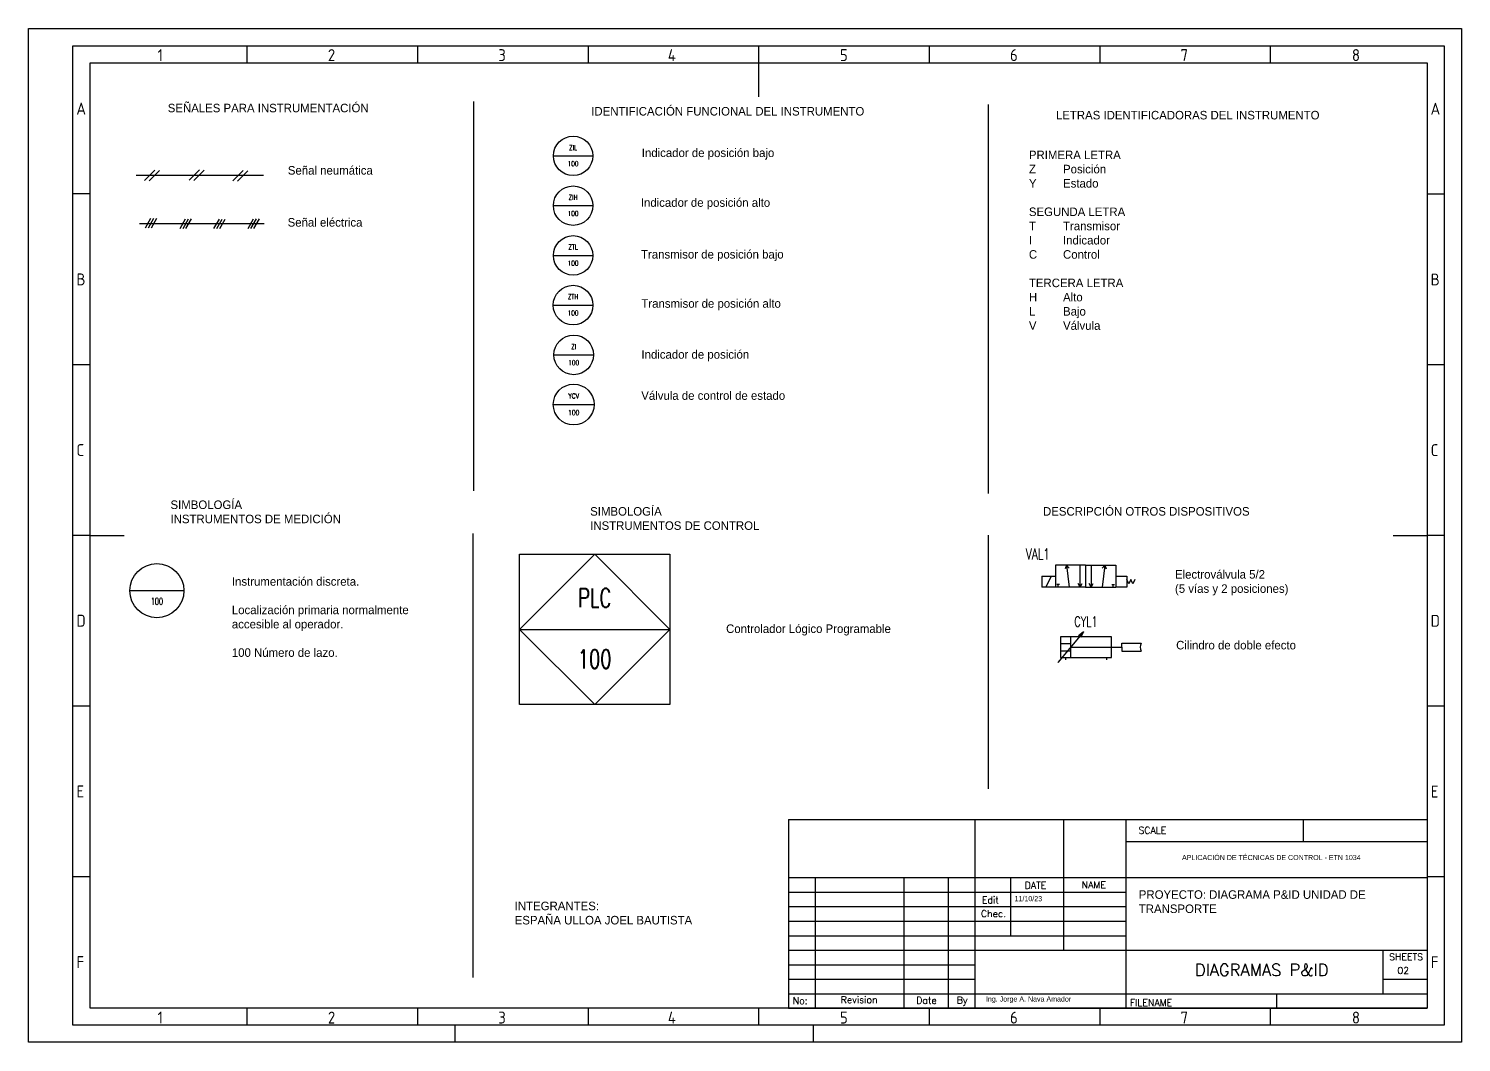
# Model space of a CAD drawing. Header units: millimetres. Extents: x 0 to 971, y -1 to 297.
# Drawn here: x 551.4 to 971.4, y -1.5 to 295.5 of the extents above; entities that cross this region are included whole.
import ezdxf
from ezdxf.enums import TextEntityAlignment as Align

# ---------------------------------------------------------------- set-up
doc = ezdxf.new("R2010")
doc.units = ezdxf.units.MM
doc.header["$LTSCALE"] = 6
for name, color, linetype in [('025', 1, 'Continuous'), ('035', 5, 'Continuous'), ('07', 7, 'Continuous'), ('RED_2.5mm^2', 1, 'Continuous'), ('SYMS', 7, 'Continuous'), ('TAGS', 51, 'Continuous')]:
    doc.layers.add(name, color=color, linetype=linetype)
doc.styles.add('ISO Proportional', font='isocp.shx')
doc.styles.add('WD', font='romans.shx')

# ---------------------------------------------------------------- blocks, each defined once
blk = doc.blocks.new('IEC_border_a3')
at = {"layer": '035'}
for p, q in [((64, 292), (64, 287)), ((114, 292), (114, 287)), ((164, 292), (164, 287)), ((214, 292), (214, 287)), ((264, 292), (264, 287)), ((314, 292), (314, 287)), ((364, 292), (364, 287)), ((17.97, 248.58), (12.98, 248.58)), ((414.97, 248.54), (409.98, 248.54)), ((17.98, 198.54), (13, 198.54)), ((414.98, 198.5), (410, 198.5)), ((17.98, 148.54), (13, 148.54)), ((414.98, 148.5), (410, 148.5)), ((17.98, 98.54), (13, 98.54)), ((414.98, 98.5), (410, 98.5)), ((18, 48.5), (13.02, 48.5)), ((415, 48.46), (410.02, 48.46)), ((64, 10), (64, 5)), ((114, 10), (114, 5)), ((164, 10), (164, 5)), ((214, 10), (214, 5)), ((264, 10), (264, 5)), ((314, 10), (314, 5)), ((364, 10), (364, 5)), ((125, 0), (125, 5)), ((230, 5), (230, 0))]:
    blk.add_line(p, q, dxfattribs=at)
for points in [[(0, 297), (420, 297), (420, 0), (0, 0)], [(18, 287), (410, 287), (410, 10), (18, 10)]]:
    blk.add_lwpolyline(points, close=True, dxfattribs=at)
at = {"layer": '07'}
for p, q in [((214, 287), (214, 277)), ((18, 148.5), (28, 148.5)), ((400, 148.5), (410, 148.5))]:
    blk.add_line(p, q, dxfattribs=at)
blk.add_lwpolyline([(13, 292), (415, 292), (415, 5), (13, 5)], close=True, dxfattribs=at)
at = {"layer": '035', "style": 'ISO Proportional'}
for s, p in [('1', (37.81, 287.5)), ('2', (87.73, 287.5)), ('3', (137.68, 287.5)), ('4', (187.38, 287.5)), ('5', (237.84, 287.5)), ('6', (287.69, 287.5)), ('7', (337.67, 287.5)), ('8', (387.92, 287.5)), ('A', (13.98, 271.83)), ('A', (410.98, 271.79)), ('B', (14, 221.79)), ('B', (411, 221.75)), ('C', (14, 171.79)), ('C', (411, 171.75)), ('D', (14, 121.79)), ('D', (411, 121.75)), ('E', (14.02, 71.75)), ('E', (411.02, 71.72)), ('F', (14.02, 21.75)), ('F', (411.02, 21.72)), ('1', (37.81, 5.5)), ('2', (87.73, 5.5)), ('3', (137.68, 5.5)), ('4', (187.38, 5.5)), ('5', (237.84, 5.5)), ('6', (287.69, 5.5)), ('7', (337.67, 5.5)), ('8', (387.92, 5.5))]:
    blk.add_text(s, height=3.5, dxfattribs=at).set_placement(p)
blk = doc.blocks.new('IEC_tblock_a3')
at = {"layer": '035'}
for p, q in [((-106.6, 55.25), (-106.6, 17)), ((-36.4, 55.25), (-36.4, 48.88)), ((-88.4, 48.88), (0, 48.88)), ((-179.4, 38.25), (-179.4, 0)), ((-153.4, 38.25), (-153.4, 0)), ((-140.4, 38.25), (-140.4, 0)), ((-122.2, 38.25), (-122.2, 21.25)), ((-187.2, 34), (-88.4, 34)), ((-187.2, 29.75), (-88.4, 29.75)), ((-187.2, 25.5), (-88.4, 25.5)), ((-187.2, 21.25), (-88.4, 21.25)), ((-187.2, 17), (-132.6, 17)), ((-187.2, 12.75), (-132.6, 12.75)), ((-187.2, 8.5), (-132.6, 8.5)), ((-13, 8.5), (0, 8.5)), ((-187.2, 4.25), (0, 4.25)), ((-44.2, 4.25), (-44.2, 0))]:
    blk.add_line(p, q, dxfattribs=at)
at = {"layer": '07'}
for p, q in [((-187.2, 55.25), (-187.2, 0)), ((-187.2, 55.25), (0, 55.25)), ((-132.6, 55.25), (-132.6, 0)), ((-88.4, 55.25), (-88.4, 0)), ((0, 55.25), (0, 0)), ((-187.2, 38.25), (0, 38.25)), ((-132.6, 17), (0, 17)), ((-13, 17), (-13, 4.25)), ((-187.2, 0), (0, 0))]:
    blk.add_line(p, q, dxfattribs=at)
at = {"style": 'WD'}
for tag, p in [('SCALE', (-69.88, 51.07)), ('SH', (-8.74, 10.06)), ('FILENAME', (-68.15, 0.8))]:
    blk.add_attdef(tag, p, '', height=2, dxfattribs=at)
for tag, height, p in [('PROJDESC', 5, (-45.9, 29.2)), ('EDDATE', 2, (-114.97, 30.8)), ('EDBY', 2, (-98.02, 30.86)), ('CKDATE', 2, (-114.85, 26.58)), ('CKBY', 2, (-97.88, 26.3)), ('DWGDESC', 5, (-44.85, 19.72)), ('DWGNO', 3.5, (-48.54, 9.46))]:
    blk.add_attdef(tag, text='', height=height, dxfattribs=at).set_placement(p, align=Align.CENTER)
at = {"style": 'WD', "flags": 1}
blk.add_attdef('WD_TB', (-120.95, 11.91), '', height=2, dxfattribs=at)
at = {"layer": '025', "style": 'WD'}
for s, p in [('SCALE', (-80.57, 51.13)), ('NAME', (-97.74, 35.14)), ('No:', (-183.81, 1.19)), ('Revision', (-166.53, 1.47)), ('Date', (-146.79, 1.28)), ('By', (-136.33, 1.37))]:
    blk.add_text(s, height=2, dxfattribs=at).set_placement(p, align=Align.CENTER)
for s, p in [('DATE', (-118, 35)), ('Edit', (-130.55, 30.72)), ('Chec.', (-130.82, 26.72)), ('SHEETS', (-11.17, 14.05)), ('FILENAME', (-87.18, 0.61))]:
    blk.add_text(s, height=2, dxfattribs=at).set_placement(p)
blk = doc.blocks.new('HIN1_INFRONT_MAIN')
at = {"ltscale": 0.127}
blk.add_line((-0.5, 0), (0.5, 0), dxfattribs=at)
at = {"ltscale": 3.2258}
blk.add_circle((0, 0), 0.5, dxfattribs=at)
at = {"style": 'WD', "width": 0.7}
for tag, height, p in [('INST', 0.125, (-0.481, 0.455)), ('LOC', 0.125, (-0.481, 0.293)), ('TERM01', 0.0625, (-0.524, 0.018))]:
    blk.add_attdef(tag, text='', height=height, dxfattribs=at).set_placement(p, align=Align.RIGHT)
for tag, p, height in [('TERM04', (0.021, 0.531), 0.0625), ('X2TERM04', (0, 0.5), 0.005), ('X4TERM01', (-0.5, 0), 0.005), ('X1TERM03', (0.5, 0), 0.005), ('TERM03', (0.522, 0.018), 0.0625), ('RATING1', (0.513, -0.162), 0.125), ('DESC1', (0.513, -0.321), 0.125), ('X8TERM02', (0, -0.5), 0.005), ('TERM02', (0.023, -0.581), 0.0625), ('DESC2', (0.513, -0.51), 0.125), ('WDTAGALT', (0.513, -0.866), 0.125), ('DESC3', (0.513, -0.691), 0.125)]:
    blk.add_attdef(tag, p, '', height=height, dxfattribs=at)
for tag, p in [('TAG1_PART1', (0, 0.147)), ('TAG1_PART2', (0, -0.26))]:
    blk.add_attdef(tag, text='', height=0.125, dxfattribs=at).set_placement(p, align=Align.CENTER)
blk.add_attdef('XREF', text='', height=0.0625, rotation=0.0625, dxfattribs=at).set_placement((0.546, 0.412), align=Align.TOP_CENTER)
at = {"style": 'WD', "width": 0.7, "flags": 1}
for tag, p in [('WDTYPE', (-0.535, -0.17)), ('CAT', (-0.546, -0.253)), ('FAMILY', (-0.537, -0.223)), ('MFG', (-0.544, -0.28)), ('ASSYCODE', (-0.525, -0.306))]:
    blk.add_attdef(tag, text='', height=0.01, dxfattribs=at).set_placement(p, align=Align.CENTER)
blk = doc.blocks.new('VVL1_5WAY_2POS')
for p, q in [((0.219, 0), (-0.125, 0)), ((-0.125, 0), (-0.125, -0.25)), ((0, 0), (-0.014, -0.043)), ((0, 0), (0.031, -0.25)), ((0, 0), (0.03, -0.034)), ((0.219, 0), (0.562, 0)), ((0.156, -0.25), (0.156, 0)), ((0.219, 0), (0.219, -0.25)), ((0.281, 0), (0.281, -0.25)), ((0.438, 0), (0.406, -0.25)), ((0.438, 0), (0.408, -0.034)), ((0.438, 0), (0.452, -0.043)), ((0.562, 0), (0.562, -0.25)), ((0.219, -0.25), (-0.125, -0.25)), ((-0.078, -0.219), (-0.109, -0.219)), ((-0.094, -0.25), (-0.094, -0.219)), ((0.156, -0.25), (0.134, -0.211)), ((0.156, -0.25), (0.179, -0.211)), ((0.219, -0.25), (0.562, -0.25)), ((0.281, -0.25), (0.259, -0.211)), ((0.281, -0.25), (0.304, -0.211)), ((0.516, -0.219), (0.547, -0.219)), ((0.531, -0.25), (0.531, -0.219))]:
    blk.add_line(p, q)
at = {"style": 'WD', "width": 0.7}
for tag, p in [('INST', (-0.188, 0.375)), ('LOC', (-0.188, 0.219)), ('TAG1', (-0.188, 0.062)), ('RATING1', (-0.188, -0.438))]:
    blk.add_attdef(tag, text='', height=0.125, dxfattribs=at).set_placement(p, align=Align.RIGHT)
for tag, p, height in [('DESC1', (0.75, 0.5), 0.125), ('DESC2', (0.75, 0.344), 0.125), ('DESC3', (0.75, 0.188), 0.125), ('TERM01', (0.031, 0.031), 0.0625), ('TERM02', (0.188, 0.031), 0.0625), ('TERM03', (0.312, 0.031), 0.0625), ('TERM04', (0.469, 0.031), 0.0625), ('WDTAGALT', (0.75, 0.031), 0.125), ('TERM05', (-0.062, -0.344), 0.0625), ('TERM06', (0.062, -0.344), 0.0625), ('TERM07', (0.188, -0.344), 0.0625), ('TERM08', (0.312, -0.344), 0.0625), ('TERM09', (0.438, -0.344), 0.0625), ('TERM10', (0.562, -0.344), 0.0625)]:
    blk.add_attdef(tag, p, '', height=height, dxfattribs=at)
at = {"style": 'WD'}
for tag, p, height, flags in [('X2TERM01', (0, 0), 0.005, 1), ('WDTYPE', (0.062, 0.062), 0.01, 1), ('X2TERM02', (0.156, 0), 0.005, 1), ('X2TERM03', (0.281, 0), 0.005, 1), ('X2TERM04', (0.438, 0), 0.005, 1), ('WDBLKNAM', (0.499, -0.062), 0.01, 9), ('FAMILY', (0.5, -0.094), 0.005, 9), ('X8TERM05', (-0.094, -0.25), 0.005, 1), ('X8TERM06', (0.031, -0.25), 0.005, 1), ('X8TERM07', (0.156, -0.25), 0.005, 1), ('X8TERM08', (0.281, -0.25), 0.005, 1), ('X8TERM09', (0.406, -0.25), 0.005, 1), ('X8TERM10', (0.531, -0.25), 0.005, 1)]:
    blk.add_attdef(tag, p, '', height=height, dxfattribs=dict(at, flags=flags))
at = {"linetype": 'Continuous', "style": 'WD', "flags": 9}
for tag, p in [('CAT', (0.5, -0.125)), ('MFG', (0.5, -0.156)), ('ASSYCODE', (0.5, -0.188))]:
    blk.add_attdef(tag, p, '', height=0.005, dxfattribs=at)
at = {"style": 'WD'}
blk.add_attdef('XREF', (0.562, -0.438), '', height=0.0625, dxfattribs=at)
blk = doc.blocks.new('VOP1_SOL')
for p, q in [((-0.156, 0), (-0.156, -0.125)), ((-0.156, 0), (0, 0)), ((0, -0.125), (-0.156, -0.125)), ((-0.109, -0.125), (-0.046, 0))]:
    blk.add_line(p, q)
at = {"style": 'WD', "width": 0.7}
for tag, height, p in [('TAG1', 0.125, (-0.188, 0.312)), ('WDTAGALT', 0.125, (-0.188, 0.156)), ('DESC1', 0.125, (-0.188, 0)), ('TERM20', 0.0625, (-0.188, -0.094)), ('XREF', 0.0625, (-0.183, -0.188))]:
    blk.add_attdef(tag, text='', height=height, dxfattribs=at).set_placement(p, align=Align.RIGHT)
at = {"style": 'WD'}
for tag, p, height, flags in [('WDBLKNAM', (0.062, 0.031), 0.01, 9), ('WDTYPE', (0.062, 0.062), 0.01, 1), ('FAMILY', (-0.125, -0.156), 0.005, 9)]:
    blk.add_attdef(tag, p, '', height=height, dxfattribs=dict(at, flags=flags))
at = {"linetype": 'Continuous', "style": 'WD', "flags": 9}
for tag, p in [('CAT', (-0.094, -0.156)), ('MFG', (-0.125, -0.188)), ('ASSYCODE', (-0.094, -0.188))]:
    blk.add_attdef(tag, p, '', height=0.005, dxfattribs=at)
blk = doc.blocks.new('VOP1_SPG_R')
for p, q in [((0, 0), (0.125, 0)), ((0.125, 0), (0.125, -0.125)), ((0.125, -0.125), (0, -0.125)), ((0.147, -0.089), (0.125, -0.039)), ((0.171, -0.039), (0.147, -0.089)), ((0.194, -0.088), (0.171, -0.039)), ((0.218, -0.039), (0.194, -0.088))]:
    blk.add_line(p, q)
at = {"style": 'WD'}
for tag, p, height in [('TAG1', (0.25, 0.312), 0.125), ('XREF', (0.25, -0.188), 0.0625)]:
    blk.add_attdef(tag, p, '', height=height, dxfattribs=at)
at = {"style": 'WD', "width": 0.7}
for tag, p, height in [('WDTAGALT', (0.25, 0.156), 0.125), ('DESC1', (0.25, 0), 0.125), ('TERM20', (0.25, -0.094), 0.0625)]:
    blk.add_attdef(tag, p, '', height=height, dxfattribs=at)
at = {"style": 'WD'}
for tag, p, height, flags in [('WDBLKNAM', (0.062, 0.031), 0.01, 9), ('WDTYPE', (0.062, 0.062), 0.01, 1), ('FAMILY', (0.031, -0.156), 0.005, 9)]:
    blk.add_attdef(tag, p, '', height=height, dxfattribs=dict(at, flags=flags))
at = {"linetype": 'Continuous', "style": 'WD', "flags": 9}
for tag, p in [('CAT', (0.062, -0.156)), ('MFG', (0.031, -0.188)), ('ASSYCODE', (0.062, -0.188))]:
    blk.add_attdef(tag, p, '', height=0.005, dxfattribs=at)
blk = doc.blocks.new('VCY1_SGL_VAR_CUSH')
for p, q in [((0.562, 0.281), (-0.063, 0.281)), ((-0.063, 0.281), (-0.063, 0.031)), ((-0.063, 0.203), (0.062, 0.203)), ((0.062, 0.281), (0.062, 0.031)), ((0.218, 0.344), (0.158, 0.295)), ((0.218, 0.344), (0.181, 0.275)), ((0.562, 0.031), (0.562, 0.281)), ((0.062, 0.109), (-0.063, 0.109)), ((-0.063, 0.031), (0.562, 0.031)), ((0, 0.031), (0, 0)), ((0.062, 0.156), (0.688, 0.156)), ((0.5, 0.031), (0.5, 0))]:
    blk.add_line(p, q)
blk.add_lwpolyline([(0.218, 0.344), (-0.093, -0.031), (-0.093, -0.031)])
at = {"style": 'WD', "width": 0.7}
for tag, p in [('INST', (0.25, 0.719)), ('TAG1', (0.25, 0.406)), ('LOC', (0.25, 0.562))]:
    blk.add_attdef(tag, text='', height=0.125, dxfattribs=at).set_placement(p, align=Align.CENTER)
for tag, p in [('DESC1', (-0.156, 0.156)), ('DESC2', (-0.156, 0)), ('DESC3', (-0.156, -0.156)), ('WDTAGALT', (-0.156, -0.312))]:
    blk.add_attdef(tag, text='', height=0.125, dxfattribs=at).set_placement(p, align=Align.RIGHT)
at = {"style": 'WD'}
for tag, p, height, flags in [('WDBLKNAM', (0.374, 0.281), 0.01, 9), ('FAMILY', (0.383, 0.251), 0.01, 9), ('X8TERM01', (0, 0), 0.005, 1), ('WDTYPE', (0.062, 0.062), 0.01, 1), ('X8TERM02', (0.5, 0), 0.005, 1)]:
    blk.add_attdef(tag, p, '', height=height, dxfattribs=dict(at, flags=flags))
at = {"linetype": 'Continuous', "style": 'WD', "flags": 9}
for tag, p in [('ASSYCODE', (0.408, 0.17)), ('MFG', (0.406, 0.188)), ('CAT', (0.408, 0.207))]:
    blk.add_attdef(tag, text='', height=0.01, dxfattribs=at).set_placement(p, align=Align.CENTER)
at = {"style": 'WD'}
blk.add_attdef('XREF', (0.656, 0.219), '', height=0.0625, dxfattribs=at)
at = {"style": 'WD', "width": 0.7}
for tag, p, height in [('RATING1', (0.688, 0), 0.125), ('TERM01', (0.031, -0.094), 0.0625), ('TERM02', (0.531, -0.094), 0.0625)]:
    blk.add_attdef(tag, p, '', height=height, dxfattribs=at)
blk = doc.blocks.new('HIN1_INFRONT_MAIN_PLC')
for p, q in [((-0.5, -0.5), (-0.5, 0.5)), ((-0.5, 0.5), (0.5, 0.5)), ((0.5, 0.5), (0.5, -0.5)), ((0.5, -0.5), (-0.5, -0.5))]:
    blk.add_line(p, q)
at = {"ltscale": 0.127}
blk.add_line((-0.5, 0), (0.5, 0), dxfattribs=at)
at = {"ltscale": 25.4, "flags": 128}
blk.add_lwpolyline([(0, 0.5), (-0.5, 0), (0, -0.5), (0.5, 0)], close=True, dxfattribs=at)
at = {"ltscale": 3.2258, "flags": 128}
blk.add_lwpolyline([(0, 0.5), (-0.5, 0), (0, -0.5), (0.5, 0)], close=True, dxfattribs=at)
blk.add_lwpolyline([(0, 0.5), (-0.5, 0), (0, -0.5), (0.5, 0)], close=True, dxfattribs=at)
at = {"style": 'WD', "width": 0.7}
for tag, p, height in [('TERM04', (0.0207, 0.5306), 0.0625), ('X2TERM04', (0, 0.5), 0.005), ('X4TERM01', (-0.5, 0), 0.005), ('X1TERM03', (0.5, 0), 0.005), ('TERM03', (0.5222, 0.0184), 0.0625), ('RATING1', (0.5485, -0.1677), 0.125), ('DESC1', (0.5485, -0.3266), 0.125), ('DESC2', (0.5485, -0.5165), 0.125), ('X8TERM02', (0, -0.5), 0.005), ('TERM02', (0.0233, -0.5809), 0.0625), ('DESC3', (0.5485, -0.6975), 0.125), ('WDTAGALT', (0.5485, -0.8716), 0.125)]:
    blk.add_attdef(tag, p, '', height=height, dxfattribs=at)
for tag, height, p in [('INST', 0.125, (-0.5816, 0.4156)), ('LOC', 0.125, (-0.5816, 0.254)), ('TERM01', 0.0625, (-0.5242, 0.0184))]:
    blk.add_attdef(tag, text='', height=height, dxfattribs=at).set_placement(p, align=Align.RIGHT)
blk.add_attdef('XREF', text='', height=0.0625, rotation=0.0625, dxfattribs=at).set_placement((0.6297, 0.3767), align=Align.TOP_CENTER)
for tag, p in [('TAG1_PART1', (0, 0.147)), ('TAG1_PART2', (0, -0.2602))]:
    blk.add_attdef(tag, text='', height=0.125, dxfattribs=at).set_placement(p, align=Align.CENTER)
at = {"style": 'WD', "width": 0.7, "flags": 1}
for tag, p in [('WDTYPE', (-0.5767, -0.1697)), ('CAT', (-0.5871, -0.2531)), ('MFG', (-0.5859, -0.2796)), ('FAMILY', (-0.5789, -0.2227)), ('ASSYCODE', (-0.5662, -0.3061))]:
    blk.add_attdef(tag, text='', height=0.01, dxfattribs=at).set_placement(p, align=Align.CENTER)

msp = doc.modelspace()

# ---------------------------------------------------------------- linework, layer by layer
for p, q in [((681.8, 274.23), (681.8, 160.09)), ((832.63, 273.33), (832.63, 159.39)), ((583.83, 238.46), (620.45, 238.46)), ((681.61, 147.59), (681.61, 17.57)), ((832.6, 147.15), (832.6, 72.85)), ((871.81, 114.31), (871.81, 115.46)), ((871.81, 115.46), (877.54, 115.46)), ((871.81, 114.31), (871.81, 113.17)), ((871.81, 113.17), (877.54, 113.17))]:
    msp.add_line(p, q)
at = {"color": 0}
for p, q in [((585.35, 251.04), (588.37, 254.05)), ((586.72, 250.92), (589.74, 253.94)), ((598.43, 251.19), (601.45, 254.21)), ((599.81, 251.07), (602.83, 254.09)), ((611.2, 250.94), (614.22, 253.96)), ((612.58, 250.82), (615.6, 253.84))]:
    msp.add_line(p, q, dxfattribs=at)
msp.add_lwpolyline([(877.54, 115.46, 0.330259), (877.54, 113.17)], format="xyb")
at = {"layer": 'RED_2.5mm^2', "color": 0}
msp.add_line((620.25, 252.55), (582.86, 252.55), dxfattribs=at)
at = {"layer": 'SYMS'}
for p, q in [((585.61, 237.23), (587.22, 240.02)), ((586.47, 237.23), (588.08, 240.02)), ((587.33, 237.23), (588.94, 240.02)), ((595.75, 237.02), (597.36, 239.81)), ((596.61, 237.02), (598.23, 239.81)), ((597.47, 237.02), (599.09, 239.81)), ((605.65, 236.96), (607.26, 239.75)), ((606.51, 236.96), (608.12, 239.75)), ((607.37, 236.96), (608.98, 239.75)), ((615.68, 237.01), (617.3, 239.81)), ((616.54, 237.01), (618.16, 239.81)), ((617.4, 237.01), (619.02, 239.81))]:
    msp.add_line(p, q, dxfattribs=at)

# ---------------------------------------------------------------- block references
msp.add_blockref('IEC_border_a3', (551.36, -1.46))
ref = msp.add_blockref('IEC_tblock_a3', (961.36, 8.54))
ref.add_attrib('DWGNO', 'DIAGRAMAS P&ID', dxfattribs={"height": 3.5, "style": 'WD'}).set_placement((912.82, 17.99), align=Align.CENTER)
ref.add_attrib('SH', '02', (952.62, 18.6), dxfattribs={"height": 2, "style": 'WD'})
ref = msp.add_blockref('HIN1_INFRONT_MAIN', (710.96, 258.25), dxfattribs=dict(at, xscale=11.5592034984124, yscale=11.5592034984124, zscale=11.5592034984124))
ref.add_attrib('TAG1_PART1', 'ZIL', dxfattribs={"layer": 'TAGS', "color": 6, "height": 1.445, "style": 'WD', "width": 0.7}).set_placement((710.96, 259.95), align=Align.CENTER)
ref.add_attrib('TAG1_PART2', '100', dxfattribs={"layer": 'TAGS', "color": 6, "height": 1.445, "style": 'WD', "width": 0.7}).set_placement((710.96, 255.24), align=Align.CENTER)
ref = msp.add_blockref('HIN1_INFRONT_MAIN', (710.96, 243.68), dxfattribs=dict(at, xscale=11.5592034984124, yscale=11.5592034984124, zscale=11.5592034984124))
ref.add_attrib('TAG1_PART1', 'ZIH', dxfattribs={"layer": 'TAGS', "color": 6, "height": 1.445, "style": 'WD', "width": 0.7}).set_placement((710.96, 245.38), align=Align.CENTER)
ref.add_attrib('TAG1_PART2', '100', dxfattribs={"layer": 'TAGS', "color": 6, "height": 1.445, "style": 'WD', "width": 0.7}).set_placement((710.96, 240.67), align=Align.CENTER)
ref = msp.add_blockref('HIN1_INFRONT_MAIN', (710.96, 229.11), dxfattribs=dict(at, xscale=11.5592034984124, yscale=11.5592034984124, zscale=11.5592034984124))
ref.add_attrib('TAG1_PART1', 'ZTL', dxfattribs={"layer": 'TAGS', "color": 6, "height": 1.445, "style": 'WD', "width": 0.7}).set_placement((710.96, 230.81), align=Align.CENTER)
ref.add_attrib('TAG1_PART2', '100', dxfattribs={"layer": 'TAGS', "color": 6, "height": 1.445, "style": 'WD', "width": 0.7}).set_placement((710.96, 226.1), align=Align.CENTER)
ref = msp.add_blockref('HIN1_INFRONT_MAIN', (710.96, 214.54), dxfattribs=dict(at, xscale=11.62309786792202, yscale=11.62309786792202, zscale=11.62309786792202))
ref.add_attrib('TAG1_PART1', 'ZTH', dxfattribs={"layer": 'TAGS', "color": 6, "height": 1.453, "style": 'WD', "width": 0.7}).set_placement((710.96, 216.25), align=Align.CENTER)
ref.add_attrib('TAG1_PART2', '100', dxfattribs={"layer": 'TAGS', "color": 6, "height": 1.453, "style": 'WD', "width": 0.7}).set_placement((710.96, 211.52), align=Align.CENTER)
ref = msp.add_blockref('HIN1_INFRONT_MAIN', (711.15, 199.97), dxfattribs=dict(at, xscale=11.62309786792202, yscale=11.62309786792202, zscale=11.62309786792202))
ref.add_attrib('TAG1_PART1', 'ZI', dxfattribs={"layer": 'TAGS', "color": 6, "height": 1.453, "style": 'WD', "width": 0.7}).set_placement((711.15, 201.68), align=Align.CENTER)
ref.add_attrib('TAG1_PART2', '100', dxfattribs={"layer": 'TAGS', "color": 6, "height": 1.453, "style": 'WD', "width": 0.7}).set_placement((711.15, 196.95), align=Align.CENTER)
ref = msp.add_blockref('HIN1_INFRONT_MAIN', (711.15, 185.41), dxfattribs=dict(at, xscale=11.95803163350229, yscale=11.95803163350229, zscale=11.95803163350229))
ref.add_attrib('TAG1_PART1', 'YCV', dxfattribs={"layer": 'TAGS', "color": 6, "height": 1.495, "style": 'WD', "width": 0.7}).set_placement((711.15, 187.16), align=Align.CENTER)
ref.add_attrib('TAG1_PART2', '100', dxfattribs={"layer": 'TAGS', "color": 6, "height": 1.495, "style": 'WD', "width": 0.7}).set_placement((711.15, 182.29), align=Align.CENTER)
ref = msp.add_blockref('VVL1_5WAY_2POS', (855.58, 138.36), dxfattribs=dict(at, xscale=25.75004245348794, yscale=25.75004245348794, zscale=25.75004245348794))
ref.add_attrib('TAG1', 'VAL1', dxfattribs={"layer": 'TAGS', "color": 6, "height": 3.219, "style": 'WD', "width": 0.7}).set_placement((850.75, 139.97), align=Align.RIGHT)
ref = msp.add_blockref('HIN1_INFRONT_MAIN', (588.95, 130.88), dxfattribs=dict(at, xscale=15.85204495492144, yscale=15.85204495492144, zscale=15.85204495492144))
ref.add_attrib('TAG1_PART2', '100', dxfattribs={"layer": 'TAGS', "color": 6, "height": 1.982, "style": 'WD', "width": 0.7}).set_placement((588.95, 126.75), align=Align.CENTER)
ref = msp.add_blockref('HIN1_INFRONT_MAIN_PLC', (717.29, 119.54), dxfattribs=dict(at, xscale=44.01572724226612, yscale=44.01572724226612, zscale=44.01572724226612))
ref.add_attrib('TAG1_PART1', 'PLC', dxfattribs={"layer": 'TAGS', "color": 6, "height": 5.502, "style": 'WD', "width": 0.7}).set_placement((717.29, 126.01), align=Align.CENTER)
ref.add_attrib('TAG1_PART2', '100', dxfattribs={"layer": 'TAGS', "color": 6, "height": 5.502, "style": 'WD', "width": 0.7}).set_placement((717.29, 108.08), align=Align.CENTER)
at = {"layer": 'SYMS', "xscale": 25.75004245348794, "yscale": 25.75004245348794, "zscale": 25.75004245348794}
for name, p in [('VOP1_SOL', (852.36, 135.15)), ('VOP1_SPG_R', (870.06, 135.15))]:
    msp.add_blockref(name, p, dxfattribs=at)
at = {"layer": 'SYMS'}
ref = msp.add_blockref('VCY1_SGL_VAR_CUSH', (855.34, 110.57), dxfattribs=dict(at, xscale=23.96096126502142, yscale=23.96096126502142, zscale=23.96096126502142))
ref.add_attrib('TAG1', 'CYL1', dxfattribs={"layer": 'TAGS', "color": 6, "height": 2.995, "style": 'WD', "width": 0.7}).set_placement((861.33, 120.3), align=Align.CENTER)

# ---------------------------------------------------------------- texts
at = {"attachment_point": 1}
for s, width, insert, char_height in [('SEÑALES PARA INSTRUMENTACIÓN', 147.8517, (592.14, 273.54), 2.5), ('IDENTIFICACIÓN FUNCIONAL DEL INSTRUMENTO', 147.8517, (716.28, 272.59), 2.5), ('LETRAS IDENTIFICADORAS DEL INSTRUMENTO', 147.8517, (852.51, 271.45), 2.5), ('SIMBOLOGÍA\\PINSTRUMENTOS DE MEDICIÓN ', 147.8517, (592.94, 157.3), 2.5), ('SIMBOLOGÍA\\PINSTRUMENTOS DE CONTROL', 147.8517, (715.97, 155.36), 2.5), ('DESCRIPCIÓN OTROS DISPOSITIVOS', 147.8517, (848.72, 155.36), 2.5), ('APLICACIÓN DE TÉCNICAS DE CONTROL - ETN 1034', 65.3804, (889.48, 53.44), 1.5), ('PROYECTO: DIAGRAMA P&ID UNIDAD DE TRANSPORTE', 81.9987, (876.81, 43.09), 2.5), ('INTEGRANTES: \\PESPAÑA ULLOA JOEL BAUTISTA', 100.2055, (693.85, 39.75), 2.5), ('11/10/23', 13.0311, (840.39, 41.39), 1.5), ('Ing. Jorge A. Nava Amador', 37.4373, (832, 11.98), 1.5)]:
    msp.add_mtext_dynamic_manual_height_columns(s, width=width, gutter_width=12.5, heights=[0], dxfattribs=dict(at, insert=insert, char_height=char_height))
at = {"char_height": 2.5, "attachment_point": 1}
for s, insert, width in [('Indicador de posición bajo', (731.1, 260.42), 58.9472), ('PRIMERA LETRA\\PZ^IPosición\\PY^IEstado\\P\\PSEGUNDA LETRA\\PT^ITransmisor\\PI^IIndicador\\PC^IControl\\P\\PTERCERA LETRA\\PH^IAlto\\PL^IBajo\\PV^IVálvula', (844.59, 259.81), 56.2905), ('Señal neumática', (627.34, 255.28), 47.5066), ('Indicador de posición alto\\P ', (730.82, 245.84), 58.4787), ('Señal eléctrica ', (627.28, 240.04), 47.5066), ('Transmisor de posición bajo\\P ', (730.88, 230.68), 61.639), ('Transmisor de posición alto', (730.99, 216.27), 62.1347), ('Indicador de posición\\P ', (731, 201.34), 61.7915), ('Válvula de control de estado', (730.95, 189.29), 43.5416), ('Instrumentación discreta.\\P\\PLocalización primaria normalmente accesible al operador.\\P\\P100 Número de lazo.', (610.93, 134.82), 56.2905), ('Electroválvula 5/2 \\P(5 vías y 2 posiciones)', (887.41, 136.9), 53.5226), ('Controlador Lógico Programable', (755.81, 120.98), 47.5066), ('Cilindro de doble efecto', (887.75, 116.16), 47.5066)]:
    msp.add_mtext(s, dxfattribs=dict(at, insert=insert, width=width))

doc.saveas('drawing.dxf')
